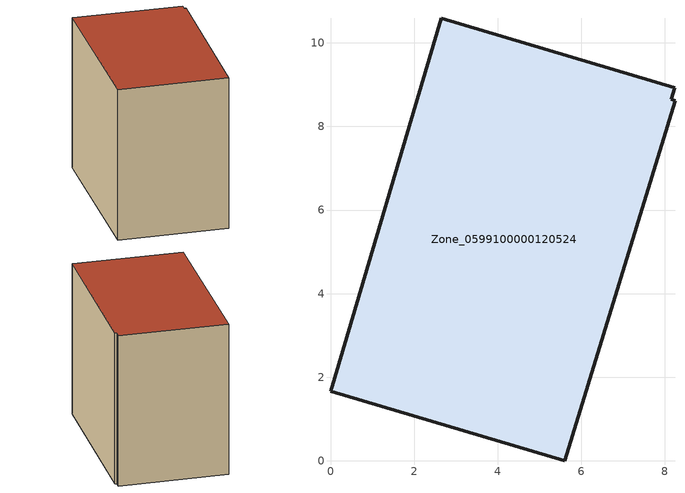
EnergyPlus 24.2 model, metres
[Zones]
Zone_0599100000120524
 floor ground (C_G): 0,1.67 2.65,10.59 8.24,8.93 8.15,8.64 8.24,8.61 5.61,0 z0.46
 wall outside (C_F): 2.65,10.59 0,1.67 5.61,0 8.24,8.61 8.15,8.64 8.24,8.93 2.65,10.59 z0.46:8.88
 roof outside (C_R): 5.61,0 8.24,8.61 8.15,8.64 8.24,8.93 2.65,10.59 0,1.67 z8.88
[BUILDING]
Pand.0599100000120524: North Axis=0; Terrain=City; Loads Convergence Tolerance Value=0.04; Temperature Convergence Tolerance Value=0.4; Solar Distribution=FullExterior; Maximum Number of Warmup Days=25; Minimum Number of Warmup Days=1
[Site:Location]
Rotterdam.The.Hague.AP_ZH_NLD Design_Conditions: Latitude=51.96; Longitude=4.45; Time Zone=1; Elevation=-4.5
[SITE:GROUNDTEMPERATURE:BUILDINGSURFACE]
18, 18, 18, 18, 18, 18, 18, 18, 18, 18, 18, 18
[MATERIAL] Thermal Absorptance=0.9; Solar Absorptance=0.7; Visible Absorptance=0.7
Name | Roughness | Thickness | Conductivity | Density | Specific Heat
G.TC.1975-1991 | MediumSmooth | 0.15 | 0.288461 | 540 | 1210
F.TC.1975-1991 | Rough | 0.3 | 0.230769 | 1920 | 840
R.TC.1975-1991 | MediumRough | 0.2 | 0.153846 | 1500 | 1000
[CONSTRUCTION]
C_G: G.TC.1975-1991
C_F: F.TC.1975-1991
C_R: R.TC.1975-1991
[ZONE]
Zone_0599100000120524: Type=1; Multiplier=1; Ceiling Height=Autocalculate; Volume=Autocalculate; Floor Area=autocalculate; Part of Total Floor Area=Yes
[ZONEINFILTRATION:DESIGNFLOWRATE]
Infil_Zone_0599100000120524: Zone or ZoneList or Space or SpaceList=Zone_0599100000120524; Schedule=AlwaysOn; Design Flow Rate Calculation Method=Flow/Area; Flow Rate per Floor Area=0.003; Constant Term Coefficient=1; Temperature Term Coefficient=0; Velocity Term Coefficient=0; Velocity Squared Term Coefficient=0
[HVACTEMPLATE:ZONE:IDEALLOADSAIRSYSTEM]
Zone_0599100000120524: Maximum Heating Supply Air Temperature=50; Minimum Cooling Supply Air Temperature=13; Maximum Heating Supply Air Humidity Ratio=0.0156; Minimum Cooling Supply Air Humidity Ratio=0.0077; Heating Limit=NoLimit; Cooling Limit=NoLimit; Dehumidification Control Type=ConstantSensibleHeatRatio; Cooling Sensible Heat Ratio=0.7; Dehumidification Setpoint=60; Humidification Control Type=None; Humidification Setpoint=30; Outdoor Air Method=None; Outdoor Air Flow Rate per Person=0.00944; Outdoor Air Flow Rate per Zone Floor Area=0; Outdoor Air Flow Rate per Zone=0; Demand Controlled Ventilation Type=None; Outdoor Air Economizer Type=NoEconomizer; Heat Recovery Type=None; Sensible Heat Recovery Effectiveness=0.7; Latent Heat Recovery Effectiveness=0.65
[ZONECONTROL:THERMOSTAT]
ThermostatControl_Zone_0599100000120524: Zone or ZoneList=Zone_0599100000120524; Control Type Schedule=DualSetpointControlType; Control 1=Thermostat_Zone_0599100000120524; Temperature Difference Between Cutout And Setpoint=0
[THERMOSTATSETPOINT:DUALSETPOINT]
Thermostat_Zone_0599100000120524: Heating Setpoint Temperature Schedule=HeatingSetpoint_Zone_0599100000120524; Cooling Setpoint Temperature Schedule=CoolingSetpoint_Zone_0599100000120524
[SCHEDULE:COMPACT]
HeatingSetpoint_Zone_0599100000120524: Through: 12/31, For: AllDays, Until: 24:00, 21
CoolingSetpoint_Zone_0599100000120524: Through: 12/31, For: AllDays, Until: 24:00, 24
DualSetpointControlType: Through: 12/31, For: AllDays, Until: 24:00, 4
AlwaysOn: Through: 12/31, For: AllDays, Until: 24:00, 1
